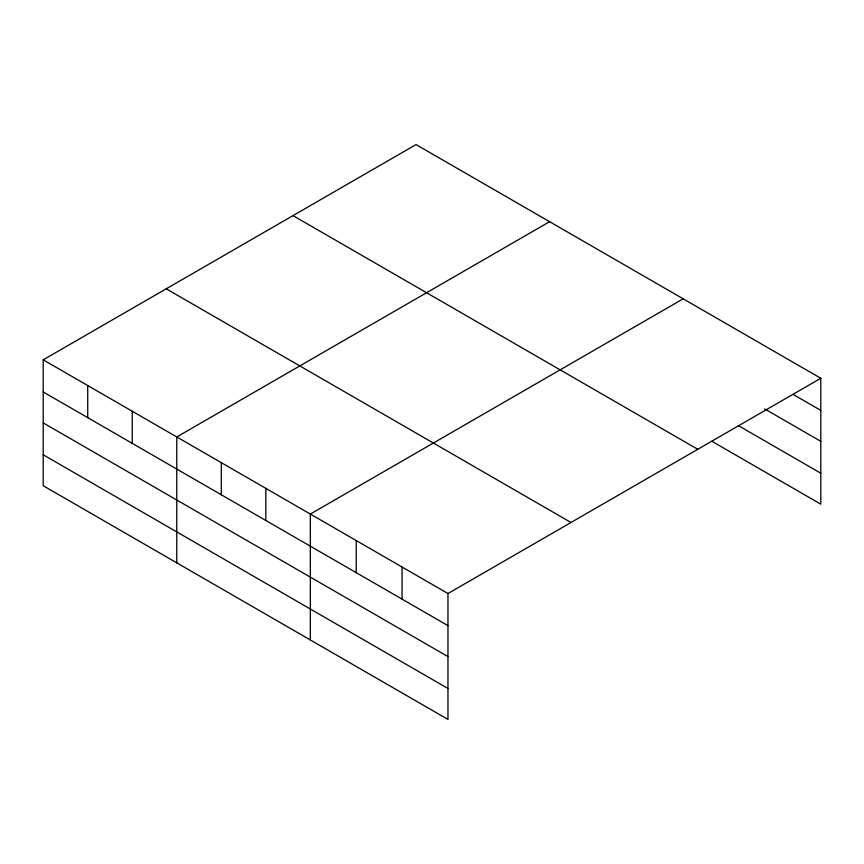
<?xml version="1.0" encoding="UTF-8"?>
<svg xmlns="http://www.w3.org/2000/svg" width="864" height="864" viewBox="0 0 864 864"><rect width="100%" height="100%" fill="white"/><g stroke="black" fill="none" stroke-linecap="round" stroke-linejoin="round"><path stroke-width="1.3" d="M711.85 441.256L820.8 504.166L820.8 378.27L416.038 144.58L43.2 359.834L43.2 485.73L447.962 719.42L447.962 593.525L43.2 359.834M549.612 221.692L176.774 436.957L176.774 562.853M683.186 298.814L310.338 514.069L310.338 639.965M447.962 593.525L820.8 378.27M793.282 394.492L820.8 410.378M764.608 408.877L820.8 441.32M738.234 425.542L820.8 473.213M293.004 215.611L697.766 449.302M166.234 288.803L570.996 522.493M43.2 391.954L447.962 625.633M43.2 422.896L447.962 656.586M43.2 454.788L447.962 688.468M402.084 567.043L402.084 599.152M356.216 540.551L356.216 572.67M265.82 488.365L265.82 520.474M221.292 462.661L221.292 494.77M132.246 411.253L132.246 443.362M87.728 385.549L87.728 417.658"/></g></svg>
